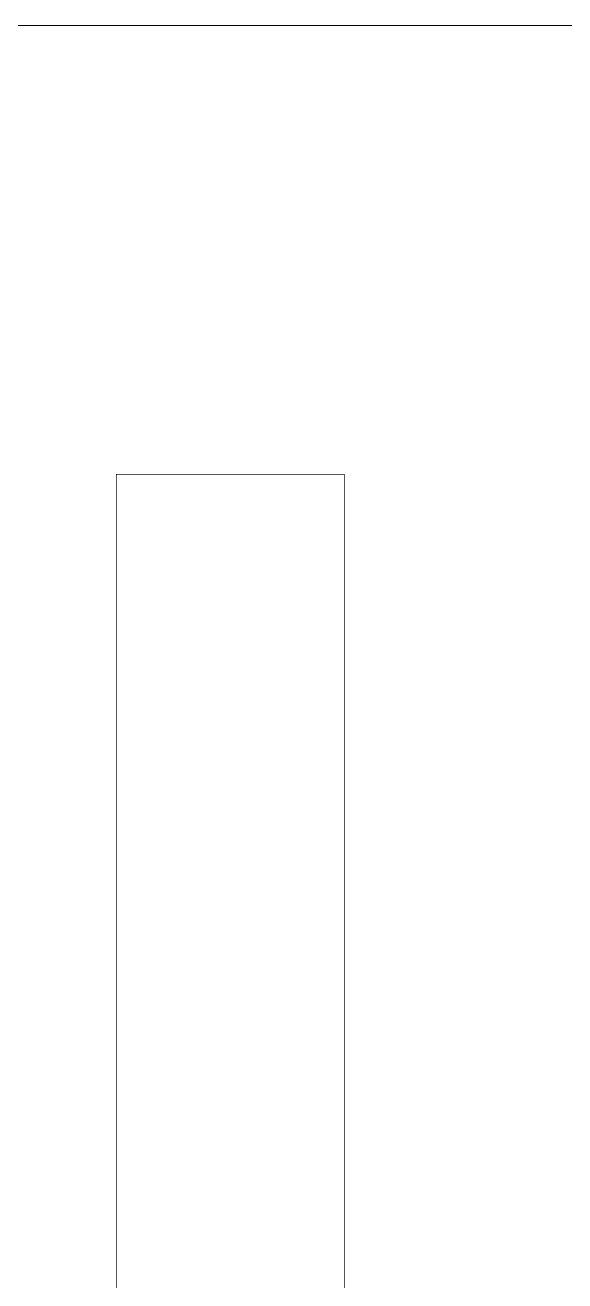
# Model space of a CAD drawing. Header units: millimetres. Extents: x 6 to 417, y 41 to 311.
# Drawn here: x 376.136 to 378.142, y 90.876 to 95.54 of the extents above; entities that cross this region are included whole.
import ezdxf

# ---------------------------------------------------------------- set-up
doc = ezdxf.new("R2010")
doc.units = ezdxf.units.MM
doc.layers.add('DrillDrawing', color=1, linetype='Continuous')

msp = doc.modelspace()

# ---------------------------------------------------------------- linework, layer by layer
at = {"layer": 'DrillDrawing'}
for points, const_width in [([(263.2796, 95.5384), (411.4059, 95.5384)], 0.0038), ([(376.475, 93.8718), (377.3221, 93.8718)], 0.00254), ([(376.475, 89.5585), (376.475, 93.8718)], 0.00254), ([(377.3221, 89.71), (377.3221, 93.8718)], 0.00254)]:
    msp.add_lwpolyline(points, dxfattribs=dict(at, const_width=const_width))
at = {"layer": 'DrillDrawing', "const_width": 0.00127}
for points in [[(376.4744, 93.8718, 1), (376.4756, 93.8718, 1)], [(376.4744, 93.8718, 1), (376.4756, 93.8718, 1)], [(377.3215, 93.8718, 1), (377.3228, 93.8718, 1)], [(377.3215, 93.8718, 1), (377.3228, 93.8718, 1)]]:
    msp.add_lwpolyline(points, format="xyb", close=True, dxfattribs=at)

doc.saveas('drawing.dxf')
